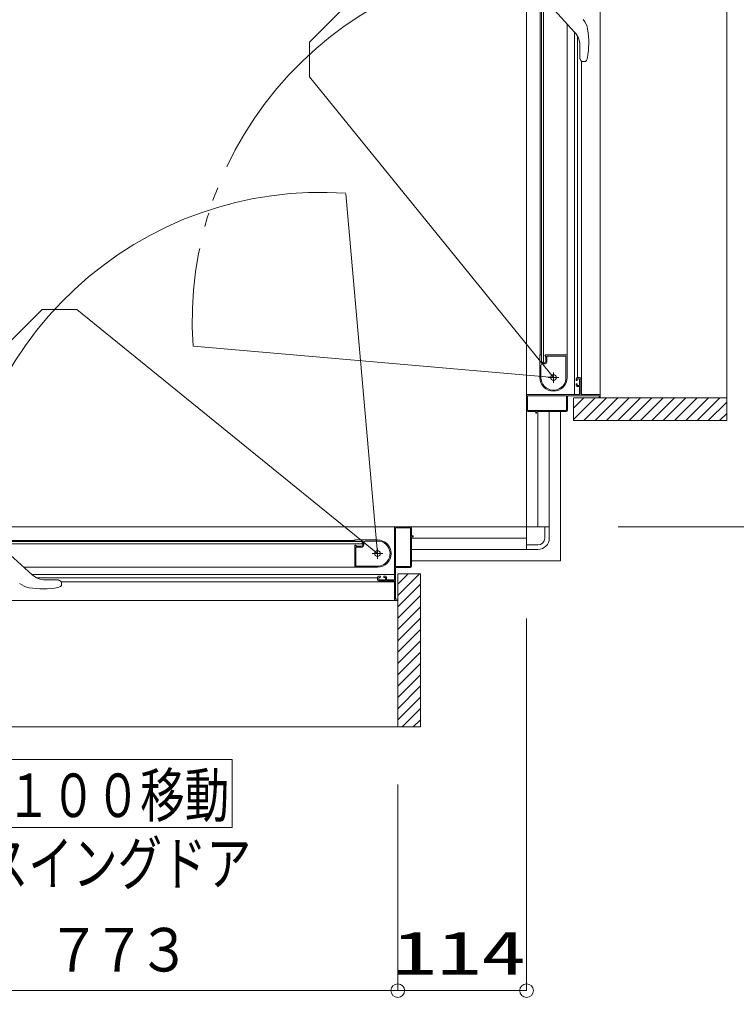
# Model space of a CAD drawing. Units: millimetres on the paper. Extents: x -305 to 305, y -152 to 152.
# Drawn here: x -175.79 to -144.18, y 11.82 to 54.93 of the extents above; entities that cross this region are included whole.
import ezdxf
from ezdxf.enums import TextEntityAlignment as Align

# ---------------------------------------------------------------- set-up
doc = ezdxf.new("R2010")
doc.units = ezdxf.units.MM
doc.linetypes.add('LONG_CHAIN', pattern=[21, 18, -1, 1, -1])
doc.linetypes.add('LONG_DOUBLE_CHAIN', pattern=[21.8, 18, -1, 0.6, -0.6, 0.6, -1])
doc.layers.add('0-0_0', color=7, linetype='Continuous', lineweight=9)
doc.layers.add('0-1_VIEW0001', color=7, linetype='Continuous', lineweight=9)
doc.styles.add('ＭＳ ゴシック', font='')
doc.styles.get('ＭＳ ゴシック').set_extended_font_data('MS Gothic')

# ---------------------------------------------------------------- blocks, each defined once
blk = doc.blocks.new('_ORIGIN')
at = {"layer": '0-0_0'}
blk.add_line((0, 0), (-1, 0), dxfattribs=at)
blk.add_circle((0, 0), 0.5, dxfattribs=at)

msp = doc.modelspace()

# ---------------------------------------------------------------- linework, layer by layer
at = {"layer": '0-1_VIEW0001'}
for p, q in [((-144.609, 77.847), (-144.609, 37.248)), ((-150.184, 38.398), (-150.184, 76.748)), ((-153.434, 58.298), (-153.434, 37.698)), ((-152.784, 56.148), (-152.784, 39.823)), ((-152.684, 56.148), (-152.684, 39.823)), ((-152.834, 55.823), (-152.834, 40.148)), ((-152.495, 55.661), (-151.317, 54.373)), ((-151.649, 39.148), (-151.649, 54.736)), ((-151.328, 38.398), (-151.328, 54.385)), ((-151.188, 39.148), (-151.188, 54.188)), ((-151.09, 53.789), (-151.09, 53.27)), ((-151.029, 53.109), (-151.027, 53.106)), ((-151.011, 38.398), (-151.011, 53.073)), ((-150.952, 53.073), (-150.87, 53.073)), ((-150.828, 53.087), (-150.8, 53.121)), ((-150.828, 53.087), (-150.828, 53.086)), ((-150.756, 53.236), (-150.8, 53.121)), ((-152.849, 40.133), (-152.849, 39.148)), ((-152.808, 40.148), (-152.834, 40.148)), ((-152.786, 40.127), (-152.795, 40.141)), ((-152.624, 40.119), (-152.624, 40.113)), ((-152.614, 40.141), (-152.622, 40.127)), ((-151.659, 40.148), (-152.601, 40.148)), ((-152.539, 40.088), (-152.539, 39.828)), ((-151.709, 40.098), (-152.529, 40.098)), ((-151.699, 39.074), (-151.699, 40.088)), ((-152.804, 39.678), (-152.804, 39.148)), ((-152.684, 39.823), (-152.784, 39.823)), ((-152.634, 39.798), (-152.759, 39.798)), ((-152.614, 39.753), (-152.729, 39.753)), ((-152.584, 40.073), (-152.584, 39.848)), ((-151.249, 39.098), (-151.249, 39.033)), ((-151.249, 38.853), (-151.249, 38.798)), ((-151.234, 39.018), (-151.214, 39.018)), ((-151.214, 38.868), (-151.234, 38.868)), ((-151.099, 39.148), (-151.199, 39.148)), ((-151.199, 39.033), (-151.199, 39.078)), ((-151.199, 38.808), (-151.199, 38.853)), ((-151.184, 39.093), (-151.114, 39.093)), ((-151.114, 38.793), (-151.184, 38.793)), ((-151.099, 39.078), (-151.099, 38.808)), ((-151.049, 38.413), (-151.049, 39.098)), ((-151.114, 38.398), (-153.409, 38.398)), ((-151.199, 38.748), (-151.114, 38.748)), ((-151.099, 38.733), (-151.099, 38.413)), ((-150.199, 38.398), (-151.034, 38.398)), ((-150.184, 38.263), (-150.184, 38.383)), ((-153.389, 38.333), (-153.389, 37.708)), ((-151.694, 38.348), (-153.374, 38.348)), ((-151.679, 37.708), (-151.679, 38.333)), ((-151.634, 37.698), (-151.634, 38.333)), ((-151.619, 38.348), (-150.249, 38.348)), ((-144.609, 38.248), (-151.359, 38.248)), ((-150.41, 38.248), (-151.359, 37.298)), ((-150.91, 38.248), (-151.359, 37.798)), ((-149.91, 38.248), (-150.909, 37.248)), ((-149.41, 38.248), (-150.409, 37.248)), ((-150.234, 38.333), (-150.234, 38.263)), ((-148.91, 38.248), (-149.909, 37.248)), ((-148.409, 38.248), (-149.409, 37.248)), ((-147.91, 38.248), (-148.909, 37.248)), ((-147.409, 38.248), (-148.409, 37.248)), ((-146.909, 38.248), (-147.909, 37.248)), ((-146.409, 38.248), (-147.409, 37.248)), ((-145.909, 38.248), (-146.909, 37.248)), ((-145.414, 38.248), (-146.414, 37.248)), ((-144.92, 38.248), (-145.919, 37.248)), ((-144.609, 38.063), (-145.425, 37.248)), ((-153.434, 31.573), (-153.434, 37.697)), ((-153.384, 37.648), (-153.049, 37.648)), ((-153.374, 37.693), (-151.694, 37.693)), ((-153.034, 37.633), (-153.034, 37.583)), ((-153.024, 37.573), (-153.004, 37.573)), ((-152.994, 37.583), (-152.994, 37.633)), ((-152.979, 37.648), (-151.684, 37.648)), ((-152.934, 32.573), (-152.934, 37.648)), ((-152.434, 32.573), (-152.434, 37.648)), ((-144.609, 37.568), (-144.93, 37.248)), ((-152.434, 32.573), (-179.159, 32.573)), ((-179.159, 32.573), (-158.559, 32.573)), ((-159.259, 30.253), (-159.259, 32.548)), ((-159.209, 30.833), (-159.209, 32.513)), ((-159.194, 32.528), (-158.569, 32.528)), ((-158.554, 32.513), (-158.554, 30.833)), ((-158.509, 32.523), (-158.509, 32.188)), ((-152.434, 32.573), (-152.834, 32.573)), ((-152.634, 32.573), (-152.634, 32.073)), ((-152.434, 32.573), (-152.434, 32.073)), ((-149.394, 32.573), (-132.984, 32.573)), ((-177.009, 31.923), (-160.684, 31.923)), ((-176.684, 31.973), (-161.009, 31.973)), ((-161.009, 31.947), (-161.009, 31.973)), ((-160.988, 31.925), (-161.002, 31.934)), ((-160.994, 31.988), (-160.009, 31.988)), ((-160.684, 31.823), (-160.684, 31.923)), ((-160.659, 31.773), (-160.659, 31.898)), ((-160.539, 31.943), (-160.009, 31.943)), ((-158.509, 32.118), (-158.509, 30.823)), ((-153.434, 32.073), (-158.509, 32.073)), ((-158.494, 32.173), (-158.444, 32.173)), ((-158.444, 32.133), (-158.494, 32.133)), ((-158.434, 32.163), (-158.434, 32.143)), ((-177.009, 31.823), (-160.684, 31.823)), ((-176.522, 31.634), (-175.234, 30.456)), ((-161.009, 30.798), (-161.009, 31.74)), ((-161.002, 31.752), (-160.988, 31.761)), ((-160.98, 31.763), (-160.974, 31.763)), ((-160.959, 30.848), (-160.959, 31.668)), ((-160.949, 31.678), (-160.689, 31.678)), ((-160.934, 31.723), (-160.709, 31.723)), ((-160.614, 31.753), (-160.614, 31.868)), ((-153.434, 31.573), (-158.509, 31.573)), ((-153.434, 31.573), (-158.509, 31.573)), ((-152.934, 31.773), (-153.434, 31.773)), ((-152.934, 31.573), (-153.434, 31.573)), ((-160.009, 30.788), (-175.598, 30.788)), ((-159.936, 30.838), (-160.949, 30.838)), ((-159.209, 30.758), (-159.209, 29.388)), ((-158.569, 30.818), (-159.194, 30.818)), ((-158.559, 30.773), (-159.194, 30.773)), ((-159.259, 30.467), (-175.246, 30.467)), ((-160.009, 30.327), (-175.049, 30.327)), ((-174.651, 30.229), (-174.131, 30.229)), ((-160.009, 30.238), (-160.009, 30.338)), ((-159.959, 30.388), (-159.894, 30.388)), ((-159.274, 30.188), (-159.959, 30.188)), ((-159.954, 30.323), (-159.954, 30.253)), ((-159.894, 30.338), (-159.939, 30.338)), ((-159.939, 30.238), (-159.669, 30.238)), ((-159.879, 30.373), (-159.879, 30.353)), ((-159.729, 30.353), (-159.729, 30.373)), ((-159.714, 30.388), (-159.659, 30.388)), ((-159.669, 30.338), (-159.714, 30.338)), ((-159.654, 30.253), (-159.654, 30.323)), ((-159.609, 30.338), (-159.609, 30.253)), ((-159.594, 30.238), (-159.274, 30.238)), ((-159.259, 29.338), (-159.259, 30.173)), ((-159.109, 23.748), (-159.109, 30.498)), ((-159.109, 29.548), (-158.159, 30.498)), ((-159.109, 30.048), (-158.659, 30.498)), ((-174.098, 29.895), (-173.982, 29.939)), ((-173.948, 29.967), (-173.982, 29.939)), ((-173.97, 30.168), (-173.968, 30.166)), ((-173.948, 29.967), (-173.947, 29.967)), ((-159.259, 30.15), (-173.934, 30.15)), ((-173.934, 30.091), (-173.934, 30.009)), ((-159.109, 29.048), (-158.109, 30.048)), ((-159.259, 29.323), (-197.609, 29.323)), ((-159.124, 29.323), (-159.244, 29.323)), ((-159.194, 29.373), (-159.124, 29.373)), ((-159.109, 28.548), (-158.109, 29.548)), ((-159.109, 28.048), (-158.109, 29.048)), ((-159.109, 27.548), (-158.109, 28.548)), ((-153.434, 28.533), (-153.434, 12.125)), ((-159.109, 27.048), (-158.109, 28.048)), ((-159.109, 26.548), (-158.109, 27.548)), ((-159.109, 26.048), (-158.109, 27.048)), ((-159.109, 25.548), (-158.109, 26.548)), ((-159.109, 25.048), (-158.109, 26.048)), ((-159.109, 24.553), (-158.109, 25.553)), ((-159.109, 24.058), (-158.109, 25.058)), ((-158.925, 23.748), (-158.109, 24.563)), ((-198.708, 23.748), (-158.109, 23.748)), ((-158.43, 23.748), (-158.109, 24.068)), ((-190.409, 22.318), (-166.409, 22.318)), ((-166.409, 19.318), (-166.409, 22.318)), ((-159.114, 21.208), (-159.114, 12.125)), ((-159.114, 21.208), (-159.114, 12.125)), ((-190.409, 19.318), (-166.409, 19.318)), ((-197.169, 12.125), (-159.714, 12.125)), ((-158.514, 12.125), (-154.034, 12.125))]:
    msp.add_line(p, q, dxfattribs=at)
at = {"layer": '0-1_VIEW0001', "linetype": 'LONG_DOUBLE_CHAIN'}
for p, q in [((-152.249, 64.695), (-163.01, 53.934)), ((-163.01, 53.934), (-163.01, 52.408)), ((-152.249, 39.148), (-163.01, 52.408)), ((-161.397, 47.252), (-160.009, 31.388)), ((-185.556, 31.388), (-174.796, 42.148)), ((-174.796, 42.148), (-173.27, 42.148)), ((-160.009, 31.388), (-173.27, 42.148)), ((-168.114, 40.536), (-152.249, 39.148)), ((-151.934, 37.648), (-151.934, 31.073)), ((-158.509, 31.073), (-151.934, 31.073))]:
    msp.add_line(p, q, dxfattribs=at)
at = {"layer": '0-1_VIEW0001', "linetype": 'LONG_CHAIN'}
for p, q in [((-152.249, 38.918), (-152.249, 39.378)), ((-152.019, 39.148), (-152.479, 39.148)), ((-160.009, 31.158), (-160.009, 31.618)), ((-159.779, 31.388), (-160.239, 31.388))]:
    msp.add_line(p, q, dxfattribs=at)
at = {"layer": '0-1_VIEW0001', "color": 5}
for p, q in [((-151.359, 38.248), (-144.609, 38.248)), ((-159.109, 30.498), (-159.109, 23.748))]:
    msp.add_line(p, q, dxfattribs=at)
at = {"layer": '0-1_VIEW0001'}
for points in [[(-151.082, 53.209), (-151.083, 53.213), (-151.084, 53.217), (-151.085, 53.221), (-151.086, 53.226), (-151.087, 53.23), (-151.087, 53.234), (-151.088, 53.238), (-151.089, 53.243), (-151.089, 53.247), (-151.09, 53.252), (-151.09, 53.254), (-151.09, 53.256), (-151.09, 53.258), (-151.09, 53.26), (-151.09, 53.262), (-151.09, 53.264), (-151.09, 53.267), (-151.09, 53.269), (-151.09, 53.271), (-151.09, 53.273)], [(-151.029, 53.109), (-151.03, 53.11), (-151.031, 53.111), (-151.032, 53.112), (-151.033, 53.113), (-151.034, 53.114), (-151.035, 53.116), (-151.036, 53.117), (-151.037, 53.118), (-151.038, 53.12), (-151.039, 53.121), (-151.04, 53.122), (-151.041, 53.124), (-151.042, 53.125), (-151.043, 53.127), (-151.044, 53.128), (-151.045, 53.13), (-151.046, 53.131), (-151.047, 53.133), (-151.049, 53.135), (-151.051, 53.138), (-151.053, 53.141), (-151.054, 53.144), (-151.056, 53.147), (-151.058, 53.151), (-151.06, 53.154), (-151.062, 53.158), (-151.064, 53.161), (-151.066, 53.165), (-151.068, 53.169), (-151.069, 53.173), (-151.071, 53.177), (-151.073, 53.18), (-151.074, 53.184), (-151.076, 53.188), (-151.077, 53.192), (-151.078, 53.196), (-151.08, 53.2), (-151.081, 53.205), (-151.082, 53.209)], [(-150.87, 53.073), (-150.868, 53.073), (-150.866, 53.074), (-150.864, 53.074), (-150.861, 53.074), (-150.859, 53.074), (-150.857, 53.075), (-150.855, 53.075), (-150.853, 53.075), (-150.85, 53.076), (-150.848, 53.076), (-150.846, 53.077), (-150.844, 53.078), (-150.842, 53.078), (-150.839, 53.079), (-150.837, 53.08), (-150.835, 53.081), (-150.833, 53.082), (-150.831, 53.083), (-150.83, 53.085), (-150.828, 53.086)], [(-144.609, 37.248), (-151.359, 37.248), (-151.359, 38.249)], [(-174.07, 30.221), (-174.074, 30.222), (-174.078, 30.223), (-174.082, 30.224), (-174.087, 30.225), (-174.091, 30.226), (-174.095, 30.226), (-174.1, 30.227), (-174.104, 30.227), (-174.108, 30.228), (-174.113, 30.228), (-174.115, 30.229), (-174.117, 30.229), (-174.119, 30.229), (-174.121, 30.229), (-174.123, 30.229), (-174.126, 30.229), (-174.128, 30.229), (-174.13, 30.229), (-174.132, 30.229), (-174.134, 30.229)], [(-173.97, 30.168), (-173.971, 30.169), (-173.972, 30.17), (-173.973, 30.17), (-173.974, 30.171), (-173.975, 30.172), (-173.977, 30.173), (-173.978, 30.175), (-173.979, 30.176), (-173.981, 30.177), (-173.982, 30.178), (-173.984, 30.179), (-173.985, 30.18), (-173.986, 30.181), (-173.988, 30.182), (-173.989, 30.183), (-173.991, 30.184), (-173.992, 30.185), (-173.994, 30.186), (-173.996, 30.187), (-173.999, 30.189), (-174.002, 30.191), (-174.005, 30.193), (-174.008, 30.195), (-174.012, 30.197), (-174.015, 30.199), (-174.019, 30.201), (-174.023, 30.203), (-174.026, 30.205), (-174.03, 30.207), (-174.034, 30.208), (-174.038, 30.21), (-174.041, 30.212), (-174.045, 30.213), (-174.049, 30.214), (-174.053, 30.216), (-174.057, 30.217), (-174.061, 30.219), (-174.066, 30.22), (-174.07, 30.221)], [(-158.109, 23.748), (-158.109, 30.498), (-159.11, 30.498)], [(-173.934, 30.009), (-173.934, 30.007), (-173.935, 30.005), (-173.935, 30.003), (-173.935, 30), (-173.936, 29.998), (-173.936, 29.996), (-173.936, 29.994), (-173.937, 29.991), (-173.937, 29.989), (-173.938, 29.987), (-173.938, 29.985), (-173.939, 29.983), (-173.94, 29.98), (-173.94, 29.978), (-173.941, 29.976), (-173.942, 29.974), (-173.943, 29.972), (-173.945, 29.97), (-173.946, 29.968), (-173.947, 29.967)]]:
    msp.add_lwpolyline(points, dxfattribs=at)
for centre in [(-152.249, 39.148), (-160.009, 31.388)]:
    msp.add_circle(centre, 0.125, dxfattribs=at)
at = {"layer": '0-1_VIEW0001', "linetype": 'LONG_DOUBLE_CHAIN'}
for centre, start, end in [((-152.249, 41.648), 90, 183.9973), ((-162.509, 31.388), 86.0027, 180)]:
    msp.add_arc(centre, 15.925, start, end, dxfattribs=at)
at = {"layer": '0-1_VIEW0001'}
for centre, radius, start, end in [((-151.631, 54.355), 0.9, 9.2884, 39.5), ((-151.955, 53.789), 0.865, 0, 42.4362), ((-154.364, 53.908), 3.67, 349.4547, 9.2884), ((-150.952, 53.173), 0.1, 221.8103, 270), ((-152.834, 40.133), 0.015, 90, 180), ((-152.808, 40.133), 0.015, 30.9638, 90), ((-152.799, 40.119), 0.015, 0, 30.9638), ((-152.609, 40.119), 0.015, 149.0362, 180), ((-152.609, 40.113), 0.015, 180, 270), ((-152.601, 40.133), 0.015, 90, 149.0362), ((-152.609, 40.073), 0.025, 0, 90), ((-152.529, 40.088), 0.01, 90, 180), ((-151.709, 40.088), 0.01, 0, 90), ((-151.659, 40.138), 0.01, 0, 90), ((-152.729, 39.678), 0.075, 90, 180), ((-152.759, 39.823), 0.025, 180, 270), ((-152.634, 39.848), 0.05, 270, 0), ((-152.614, 39.828), 0.075, 270, 0), ((-151.664, 39.248), 0.015, 0, 2.6935), ((-152.249, 39.148), 0.6, 180, 0), ((-152.249, 39.148), 0.555, 180, 352.2329), ((-151.709, 39.074), 0.01, 352.2329, 0), ((-151.199, 39.098), 0.05, 90, 180), ((-151.234, 39.033), 0.015, 180, 270), ((-151.234, 38.853), 0.015, 90, 180), ((-151.199, 38.798), 0.05, 180, 270), ((-151.214, 39.033), 0.015, 270, 0), ((-151.214, 38.853), 0.015, 0, 90), ((-151.184, 39.078), 0.015, 90, 180), ((-151.184, 38.808), 0.015, 180, 270), ((-151.114, 39.078), 0.015, 0, 90), ((-151.114, 38.808), 0.015, 270, 0), ((-151.099, 39.098), 0.05, 0, 90), ((-153.409, 38.373), 0.025, 90, 180), ((-151.114, 38.733), 0.015, 0, 90), ((-151.114, 38.413), 0.015, 270, 0), ((-151.034, 38.413), 0.015, 180, 270), ((-150.199, 38.383), 0.015, 0, 90), ((-153.374, 38.333), 0.015, 90, 180), ((-151.694, 38.333), 0.015, 0, 90), ((-151.619, 38.333), 0.015, 90, 180), ((-150.249, 38.333), 0.015, 0, 90), ((-150.219, 38.263), 0.015, 180, 270), ((-150.199, 38.263), 0.015, 270, 0), ((-153.384, 37.698), 0.05, 180, 270), ((-153.374, 37.708), 0.015, 180, 270), ((-153.049, 37.633), 0.015, 0, 90), ((-153.024, 37.583), 0.01, 180, 270), ((-153.004, 37.583), 0.01, 270, 0), ((-152.979, 37.633), 0.015, 90, 180), ((-151.694, 37.708), 0.015, 270, 0), ((-151.684, 37.698), 0.05, 270, 0), ((-159.234, 32.548), 0.025, 90, 180), ((-159.194, 32.513), 0.015, 90, 180), ((-158.569, 32.513), 0.015, 0, 90), ((-158.559, 32.523), 0.05, 0, 90), ((-160.994, 31.973), 0.015, 90, 180), ((-160.994, 31.947), 0.015, 180, 239.0362), ((-160.98, 31.938), 0.015, 239.0362, 270), ((-160.684, 31.898), 0.025, 0, 90), ((-160.539, 31.868), 0.075, 90, 180), ((-160.009, 31.388), 0.6, 270, 90), ((-160.009, 31.388), 0.555, 277.7671, 90), ((-158.494, 32.188), 0.015, 180, 270), ((-158.494, 32.118), 0.015, 90, 180), ((-158.444, 32.163), 0.01, 0, 90), ((-158.444, 32.143), 0.01, 270, 0), ((-152.934, 32.073), 0.3, 270, 0), ((-152.934, 32.073), 0.5, 270, 0), ((-160.994, 31.74), 0.015, 120.9638, 180), ((-160.98, 31.748), 0.015, 90, 120.9638), ((-160.974, 31.748), 0.015, 0, 90), ((-160.934, 31.748), 0.025, 180, 270), ((-160.949, 31.668), 0.01, 90, 180), ((-160.709, 31.773), 0.05, 270, 0), ((-160.689, 31.753), 0.075, 270, 0), ((-160.999, 30.798), 0.01, 180, 270), ((-160.949, 30.848), 0.01, 180, 270), ((-160.109, 30.803), 0.015, 267.3065, 270), ((-159.936, 30.848), 0.01, 270, 277.7671), ((-159.194, 30.833), 0.015, 180, 270), ((-159.194, 30.758), 0.015, 90, 180), ((-158.569, 30.833), 0.015, 270, 0), ((-158.559, 30.823), 0.05, 270, 0), ((-174.651, 31.094), 0.865, 227.5638, 270), ((-159.959, 30.338), 0.05, 90, 180), ((-159.959, 30.238), 0.05, 180, 270), ((-159.939, 30.323), 0.015, 90, 180), ((-159.939, 30.253), 0.015, 180, 270), ((-159.894, 30.373), 0.015, 0, 90), ((-159.894, 30.353), 0.015, 270, 0), ((-159.714, 30.373), 0.015, 90, 180), ((-159.714, 30.353), 0.015, 180, 270), ((-159.669, 30.323), 0.015, 0, 90), ((-159.669, 30.253), 0.015, 270, 0), ((-159.659, 30.338), 0.05, 0, 90), ((-159.594, 30.253), 0.015, 180, 270), ((-159.274, 30.253), 0.015, 270, 0), ((-159.274, 30.173), 0.015, 0, 90), ((-175.216, 30.769), 0.9, 230.5, 260.7116), ((-174.769, 33.503), 3.67, 260.7116, 280.5453), ((-174.034, 30.091), 0.1, 0, 48.1897), ((-159.244, 29.338), 0.015, 180, 270), ((-159.194, 29.388), 0.015, 180, 270), ((-159.124, 29.358), 0.015, 0, 90), ((-159.124, 29.338), 0.015, 270, 0)]:
    msp.add_arc(centre, radius, start, end, dxfattribs=at)

# ---------------------------------------------------------------- block references
at = {"layer": '0-1_VIEW0001', "xscale": 0.6, "yscale": 0.6}
for p in [(-159.114, 12.125), (-153.434, 12.125)]:
    msp.add_blockref('_ORIGIN', p, dxfattribs=at)
at = {"layer": '0-1_VIEW0001', "xscale": 0.6, "yscale": 0.6, "rotation": 180}
msp.add_blockref('_ORIGIN', (-159.114, 12.125), dxfattribs=at)

# ---------------------------------------------------------------- texts
at = {"layer": '0-1_VIEW0001', "style": 'ＭＳ ゴシック'}
for s, width, p in [('ドア位置ＡＲ\u3000１００移動', 0.75, (-190.123, 19.198)), ('２枚折りドア／スイングドア', 0.75, (-191.123, 16.201)), ('７', 0.9, (-174.567, 12.391)), ('７', 0.9, (-172.579, 12.391)), ('３', 0.9, (-170.591, 12.391)), ('114', 1.5, (-159.345, 12.255))]:
    msp.add_text(s, height=1.921, dxfattribs=dict(at, width=width)).set_placement(p, align=Align.BOTTOM_LEFT)

doc.saveas('drawing.dxf')
